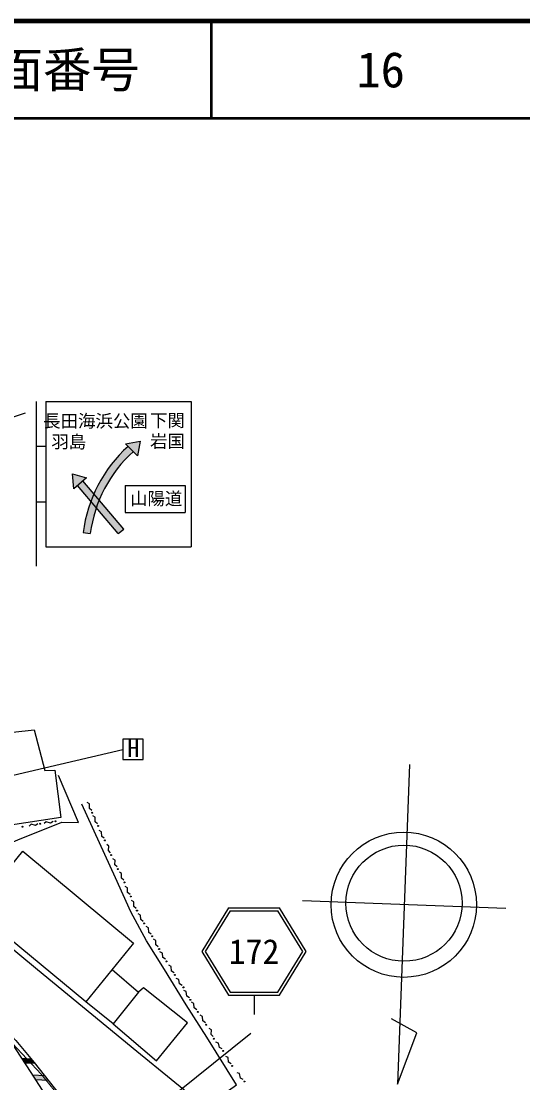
# Model space of a CAD drawing. Units: millimetres at full size, sheet at 1:1000; details may follow other scales. Extents: x 40000 to 680000, y 20000 to 380000.
# Drawn here: x 524375 to 576168, y 270350 to 380000 of the extents above; entities that cross this region are included whole.
import ezdxf
from ezdxf.enums import TextEntityAlignment as Align

# ---------------------------------------------------------------- set-up
doc = ezdxf.new("R2010")
doc.units = ezdxf.units.MM
doc.header["$LTSCALE"] = 1000
doc.linetypes.add('CHAIN', pattern=[18.5, 12, -1.5, 3.5, -1.5])
for name, color, linetype, lineweight in [('M-BGD', 7, 'Continuous', 25), ('M-BGD-EXST', 7, 'Continuous', 25), ('M-BMK', 2, 'CHAIN', 13), ('M-BMK-SRVR', 3, 'Continuous', 25), ('M-STR-STRC', 7, 'Continuous', 25), ('M-TTL', 2, 'Continuous', 140), ('M-TTL-LINE', 7, 'Continuous', 50)]:
    doc.layers.add(name, color=color, linetype=linetype, lineweight=lineweight)
doc.layers.add('M-TTL-TXT', color=7, linetype='Continuous')
doc.styles.add('ＭＳ ゴシック', font='')
doc.styles.get('ＭＳ ゴシック').set_extended_font_data('MS Gothic')

msp = doc.modelspace()

# ---------------------------------------------------------------- hatches: boundary and pattern name
at = {"layer": 'M-STR-STRC'}
for points in [[(535953, 335558), (535506, 336006), (535422, 336089), (535235, 335917), (535051, 335741), (534871, 335562), (534693, 335380), (534518, 335195), (534347, 335006), (534179, 334815), (534015, 334621), (533853, 334424), (533696, 334224), (533542, 334022), (533391, 333817), (533244, 333609), (533100, 333399), (532961, 333186), (532825, 332971), (532693, 332754), (532564, 332534), (532440, 332312), (532319, 332088), (532203, 331862), (532090, 331633), (531981, 331403), (531882, 331183), (532424, 330543), (532481, 330681), (532577, 330902), (532677, 331122), (532781, 331340), (532889, 331556), (533000, 331770), (533115, 331983), (533233, 332193), (533356, 332401), (533482, 332607), (533611, 332811), (533744, 333012), (533881, 333211), (534021, 333408), (534164, 333602), (534311, 333794), (534461, 333983), (534614, 334169), (534771, 334353), (534931, 334534), (535094, 334712), (535260, 334887), (535429, 335060), (535601, 335229), (535776, 335395)], [(536655, 336624), (536542, 335980), (536037, 335475), (535506, 336006), (535153, 336359)], [(536390, 335122), (536037, 335475), (535506, 336006), (535153, 336359), (536655, 336624)], [(529654, 333232), (530286, 333066), (530748, 332521), (530176, 332036), (529794, 331713)], [(531129, 332844), (530748, 332521), (530176, 332036), (529794, 331713), (529654, 333232)], [(531562, 330400), (531591, 330477), (531684, 330714), (531781, 330950), (531882, 331183), (530748, 332521), (530176, 332036)], [(532123, 329739), (532167, 329866), (532248, 330094), (532334, 330319), (532424, 330543), (531882, 331183), (531781, 330950), (531684, 330714), (531591, 330477), (531562, 330400)], [(531504, 327084), (531514, 327158), (531549, 327397), (531588, 327636), (531631, 327873), (531678, 328110), (531729, 328346), (531785, 328581), (531844, 328815), (531908, 329047), (531975, 329279), (532047, 329510), (532123, 329739), (531562, 330400), (531475, 330161), (531392, 329920), (531313, 329678), (531239, 329435), (531169, 329190), (531103, 328945), (531041, 328698), (530984, 328450), (530931, 328201), (530882, 327951), (530838, 327700), (530798, 327449), (530763, 327197), (530761, 327182)], [(534370, 327087), (534965, 327545), (532424, 330543), (532334, 330319), (532248, 330094), (532167, 329866), (532123, 329739)], [(525376, 272830), (524435, 272882), (524745, 272414), (525770, 272358), (525710, 272434)], [(526768, 271101), (525566, 271167), (525864, 270700), (527142, 270630)]]:
    msp.add_hatch(color=256, dxfattribs=at).paths.add_polyline_path(points)

# ---------------------------------------------------------------- linework, layer by layer
at = {"layer": 'M-BGD'}
for points in [[(511600, 307740), (510918, 308353), (508784, 303391), (513048, 293596), (514674, 291491), (526055, 282063), (536314, 273625), (543401, 267834), (546080, 263758), (548673, 259052), (550763, 255032), (552095, 252068)], [(514674, 291491), (518671, 293199), (524036, 295454), (528571, 297281), (530303, 297234), (528238, 302096)], [(545912, 264012), (545374, 265874), (544119, 268386), (546606, 270122), (543534, 275058), (541395, 278410), (539163, 282038), (537303, 285015), (535699, 287992), (534118, 291503), (533002, 293944), (530631, 299126)], [(531649, 298467), (531409, 298679), (531421, 299150), (531188, 299297)], [(527679, 297353), (527412, 297176), (526959, 297307), (526758, 297119)], [(532246, 297099), (532004, 297309), (532012, 297781), (531778, 297926)], [(526106, 297092), (525839, 296915), (525387, 297048), (525185, 296861)], [(532936, 295599), (532684, 295797), (532667, 296268), (532426, 296401)], [(533608, 294099), (533383, 294327), (533425, 294796), (533202, 294958)], [(534279, 292647), (534046, 292866), (534071, 293337), (533843, 293490)], [(534964, 291276), (534726, 291489), (534740, 291960), (534508, 292109)], [(535612, 289811), (535365, 290015), (535360, 290486), (535123, 290625)], [(536256, 288362), (536009, 288566), (536005, 289037), (535767, 289176)], [(536978, 287021), (536718, 287208), (536683, 287678), (536436, 287801)], [(537808, 285699), (537549, 285887), (537517, 286358), (537271, 286482)], [(538533, 284388), (538284, 284589), (538274, 285061), (538035, 285197)], [(539271, 283104), (539003, 283280), (538948, 283749), (538697, 283861)], [(533769, 282067), (536480, 279724), (533873, 276429), (531048, 278725)], [(540159, 281700), (539900, 281888), (539866, 282358), (539620, 282482)], [(541009, 280413), (540729, 280569), (540641, 281032), (540382, 281126)], [(533873, 276429), (538330, 272619), (541557, 276549), (537006, 280148), (536480, 279724)], [(541737, 279129), (541467, 279301), (541406, 279769), (541153, 279878)], [(542509, 277888), (542250, 278075), (542215, 278546), (541969, 278669)], [(543388, 276555), (543126, 276740), (543087, 277209), (542839, 277330)], [(544204, 275119), (543975, 275343), (544011, 275813), (543786, 275972)], [(545120, 273845), (544836, 273993), (544734, 274453), (544472, 274540)], [(546059, 272299), (545795, 272480), (545749, 272949), (545500, 273067)], [(547305, 270683), (547022, 270832), (546922, 271293), (546661, 271381)]]:
    msp.add_lwpolyline(points, dxfattribs=at)
for points in [[(511194, 300562), (512337, 301001), (515148, 301265), (514884, 305510), (518047, 305861), (517901, 307325), (521356, 307647), (521591, 306359), (525720, 306798), (526803, 302612), (527828, 302641), (528473, 297752), (513508, 295468)], [(524547, 294265), (535971, 284770), (531048, 278725), (519570, 288167)]]:
    msp.add_lwpolyline(points, close=True, dxfattribs=at)
for centre in [(531716, 298242), (527913, 297361), (524505, 296797), (526340, 297099), (532314, 296875), (533016, 295379), (533660, 293871), (534339, 292420), (535030, 291051), (535686, 289589), (536330, 288139), (537067, 286804), (537895, 285481), (538610, 284167), (539369, 282891), (540247, 281483), (541121, 280207), (541838, 278917), (542598, 277671), (543479, 276339), (544259, 274891), (545239, 273643), (546153, 272084), (547423, 270480)]:
    msp.add_circle(centre, 50, dxfattribs=at)
at = {"layer": 'M-BGD-EXST'}
for p, q in [((536970, 305842), (534870, 305842)), ((534870, 305842), (534870, 303742)), ((536970, 303742), (536970, 305842)), ((505226, 297819), (534870, 304769)), ((534870, 303742), (536970, 303742))]:
    msp.add_line(p, q, dxfattribs=at)
at = {"layer": 'M-BMK'}
msp.add_lwpolyline([(436217, 305159), (446667, 305814), (451031, 305918), (455270, 305762), (460955, 305323), (467369, 304338), (473881, 302992), (479878, 301394), (484717, 299809), (491851, 296901), (500206, 292675), (504109, 290280), (507450, 288111), (511473, 285217), (514691, 282632), (518204, 279603), (521882, 276089), (526435, 271241), (529878, 267024), (534087, 261111), (536922, 256736), (539000, 253026), (540772, 249507), (541958, 247091)], dxfattribs=at)
at = {"layer": 'M-BMK-SRVR'}
for p, q in [((564476, 303228), (563223, 270222)), ((574419, 288340), (553434, 289137)), ((565232, 275522), (562603, 276968)), ((563223, 270222), (565232, 275522))]:
    msp.add_line(p, q, dxfattribs=at)
for centre, radius in [((563884, 288740), 7500), ((563899, 288897), 6000)]:
    msp.add_circle(centre, radius, dxfattribs=at)
at = {"layer": 'M-STR-STRC'}
for p, q in [((525928, 340718), (525928, 323718)), ((526928, 340718), (526928, 325718)), ((526928, 340718), (541928, 340718)), ((541928, 340718), (541928, 325718)), ((437360, 310901), (524802, 339545)), ((525928, 336093), (526928, 336093)), ((535153, 336359), (536655, 336624)), ((536390, 335122), (535153, 336359)), ((536655, 336624), (536390, 335122)), ((529794, 331713), (529654, 333232)), ((529654, 333232), (531129, 332844)), ((531129, 332844), (529794, 331713)), ((534965, 327545), (530748, 332521)), ((534370, 327087), (530176, 332036)), ((535112, 332052), (541312, 332052)), ((535112, 332052), (535112, 329252)), ((541312, 332052), (541312, 329252)), ((525928, 330343), (526928, 330343)), ((535112, 329252), (541312, 329252)), ((530761, 327182), (531504, 327084)), ((534370, 327087), (534965, 327545)), ((526928, 325718), (541928, 325718)), ((545777, 288406), (543013, 283906)), ((545777, 288406), (551049, 288406)), ((553813, 283906), (551049, 288406)), ((545945, 288106), (543365, 283906)), ((545945, 288106), (550881, 288106)), ((553461, 283906), (550881, 288106)), ((543013, 283906), (545777, 279406)), ((543365, 283906), (545945, 279706)), ((550881, 279706), (553461, 283906)), ((551049, 279406), (553813, 283906)), ((545945, 279706), (550881, 279706)), ((545777, 279406), (551049, 279406)), ((548413, 279406), (548413, 277406)), ((536693, 266333), (548096, 275471)), ((524435, 272882), (525376, 272830)), ((524745, 272414), (525770, 272358)), ((525566, 271167), (526768, 271101)), ((525864, 270700), (527142, 270630))]:
    msp.add_line(p, q, dxfattribs=at)
msp.add_lwpolyline([(540343, 246299), (538863, 248796), (532990, 258157), (530409, 262283), (529155, 264744), (527356, 268363), (525409, 271413), (521809, 276839), (523800, 274702), (525710, 272434), (530750, 266085), (535576, 259156), (538207, 254784), (539303, 252843), (541937, 247081)], dxfattribs=at)
for radius, start in [(14581, 132.20788), (13831, 132.05634)]:
    msp.add_arc((545218, 325289), radius, start, 172.54315, dxfattribs=at)
at = {"layer": 'M-TTL'}
msp.add_line((680000, 380000), (40000, 380000), dxfattribs=at)
at = {"layer": 'M-TTL-LINE'}
for p, q in [((543997, 380000), (543997, 370000)), ((40000, 370000), (680000, 370000))]:
    msp.add_line(p, q, dxfattribs=at)

# ---------------------------------------------------------------- texts
at = {"layer": 'M-BGD-EXST', "style": 'ＭＳ ゴシック'}
msp.add_text('H', height=1833, dxfattribs=at).set_placement((535323, 303434), align=Align.BOTTOM_LEFT)
at = {"layer": 'M-STR-STRC', "style": 'ＭＳ ゴシック'}
for s, height, p in [('長田海浜公園', 1320, (532044, 338709)), ('下関', 1320, (539475, 338768)), ('羽島', 1320, (529288, 336564)), ('岩国', 1320, (539475, 336623)), ('山陽道', 1320, (538312, 330686)), ('172', 2566, (548413, 283906))]:
    msp.add_text(s, height=height, dxfattribs=at).set_placement(p, align=Align.MIDDLE_CENTER)
at = {"layer": 'M-TTL-TXT', "style": 'ＭＳ ゴシック'}
for s, p in [('図面番号', (526622, 375000)), ('16', (561497, 375000))]:
    msp.add_text(s, height=3666, dxfattribs=at).set_placement(p, align=Align.MIDDLE_CENTER)

doc.saveas('drawing.dxf')
